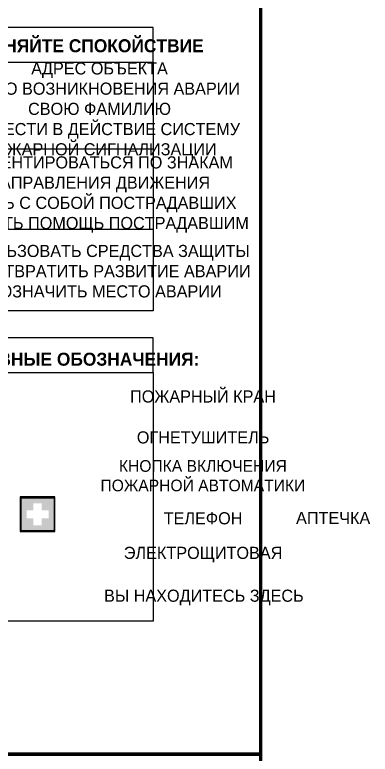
# Model space of a CAD drawing. Header units: millimetres. Extents: x 13810 to 67229, y 12374 to 21950.
# Drawn here: x 26420.4 to 26502.6, y 20267.8 to 20438.6 of the extents above; entities that cross this region are included whole.
import ezdxf

# ---------------------------------------------------------------- set-up
doc = ezdxf.new("R2010")
doc.units = ezdxf.units.MM
doc.styles.add('обычный', font='arial.ttf')

# ---------------------------------------------------------------- blocks, each defined once
blk = doc.blocks.new('A$C18900ED3')
h = blk.add_hatch(color=126)
h.paths.add_polyline_path([(-0.18, -0.18), (-7.02, -0.18), (-7.02, -7.02), (-0.18, -7.02)])
h.paths.add_polyline_path([(-5.89, -4.46), (-5.89, -2.77), (-4.46, -2.77), (-4.46, -1.31), (-2.77, -1.31), (-2.77, -2.77), (-1.33, -2.77), (-1.33, -4.46), (-2.77, -4.46), (-2.77, -5.89), (-4.46, -5.89), (-4.46, -4.46)], flags=16)
at = {"color": 126}
for p, q in [((-7.2, 0), (-7.2, -7.2)), ((0, 0), (-7.2, 0)), ((0, -7.2), (0, 0)), ((-7.02, -7.02), (-7.02, -0.18)), ((-7.02, -0.18), (-0.18, -0.18)), ((-0.18, -0.18), (-0.18, -7.02)), ((-7.2, -7.2), (0, -7.2)), ((-0.18, -7.02), (-7.02, -7.02))]:
    blk.add_line(p, q, dxfattribs=at)

msp = doc.modelspace()

# ---------------------------------------------------------------- linework, layer by layer
at = {"color": 2, "lineweight": 100}
for points in [[(25877.24, 20662.83), (26477.24, 20662.83), (26477.24, 20267.83), (25877.24, 20267.83)], [(25877.24, 20267.83), (26477.24, 20267.83), (26477.24, 19872.83), (25877.24, 19872.83)]]:
    msp.add_lwpolyline(points, close=True, dxfattribs=at)
for points in [[(26308.63, 20427.6), (26452.4, 20427.6), (26452.4, 20435.65), (26308.63, 20435.65)], [(26308.63, 20427.6), (26452.4, 20427.6), (26452.4, 20370.2), (26308.63, 20370.2)], [(26308.63, 20355.95), (26452.4, 20355.95), (26452.4, 20364), (26308.63, 20364)], [(26308.63, 20355.95), (26452.4, 20355.95), (26452.4, 20298.55), (26308.63, 20298.55)]]:
    msp.add_lwpolyline(points, close=True)
for points in [[(26367.05, 20407.6), (26308.63, 20407.6), (26452.4, 20407.6)], [(26367.05, 20389.03), (26308.63, 20389.03), (26452.4, 20389.03)]]:
    msp.add_lwpolyline(points)

# ---------------------------------------------------------------- block references
at = {"xscale": 1.111111111007631, "yscale": 1.111111111007631, "zscale": 1.111111111007631}
msp.add_blockref('A$C18900ED3', (26429.71, 20327.24), dxfattribs=at)

# ---------------------------------------------------------------- texts
at = {"lineweight": 0, "attachment_point": 5, "style": 'обычный'}
for s, insert, char_height, width in [('{\\fProxima Nova Rg|b1|i0|c204|p2;ДЕЙСТВИЯ ПРИ АВАРИИ: СОХРАНЯЙТЕ СПОКОЙСТВИЕ\\H1.6644x; }', (26407.57, 20430.97), 3, 175.1736), ('\\pi-8.4,l8.4,t8.4;{\\fProxima Nova Rg|b0|i0|c204|p2;АДРЕС ОБЪЕКТА\\PМЕСТО ВОЗНИКНОВЕНИЯ АВАРИИ\\PСВОЮ ФАМИЛИЮ\\PПРИВЕСТИ В ДЕЙСТВИЕ СИСТЕМУ \\PПОЖАРНОЙ СИГНАЛИЗАЦИИ}', (26440.02, 20416.43), 2.8, 126.6484), ('\\pi-8.4,l8.4,t8.4;{\\fProxima Nova Rg|b0|i0|c204|p2;ОРИЕНТИРОВАТЬСЯ ПО ЗНАКАМ \\PНАПРАВЛЕНИЯ ДВИЖЕНИЯ\\PВЗЯТЬ С СОБОЙ ПОСТРАДАВШИХ\\PОКАЗАТЬ ПОМОЩЬ ПОСТРАДАВШИМ}', (26439.95, 20397.07), 2.8, 126.6484), ('\\pi-8.4,l8.4,t8.4;{\\fProxima Nova Rg|b0|i0|c204|p2;ИСПОЛЬЗОВАТЬ СРЕДСТВА ЗАЩИТЫ \\PПРЕДОТВРАТИТЬ РАЗВИТИЕ АВАРИИ\\PОБОЗНАЧИТЬ МЕСТО АВАРИИ}', (26439.9, 20379.34), 2.8, 126.6484), ('{\\fProxima Nova Rg|b1|i0|c204|p2;УСЛОВНЫЕ ОБОЗНАЧЕНИЯ:\\H1.1997x; }', (26434.21, 20359.01), 3, 175.1736), ('\\pi-8.4,l8.4,t8.4;{\\fProxima Nova Rg|b0|i0|c204|p2;ПОЖАРНЫЙ КРАН\\H1.6404x; }', (26463.93, 20350.41), 2.8, 126.6484), ('\\pi-8.4,l8.4,t8.4;{\\fProxima Nova Rg|b0|i0|c204|p2;ОГНЕТУШИТЕЛЬ\\H1.1997x; }', (26463.95, 20340.96), 2.8, 126.6484), ('\\pi-8.1,l8.1,t8.1;{\\fProxima Nova Rg|b0|i0|c204|p2;КНОПКА ВКЛЮЧЕНИЯ\\PПОЖАРНОЙ АВТОМАТИКИ}', (26463.9, 20332.11), 2.7, 126.6484), ('\\pi-8.4,l8.4,t8.4;{\\fProxima Nova Rg|b0|i0|c204|p2;ТЕЛЕФОН\\H1.1997x; }', (26463.94, 20322.28), 2.8, 126.6484), ('\\pi-8.4,l8.4,t8.4;{\\fProxima Nova Rg|b0|i0|c204|p2;АПТЕЧКА\\H1.1667x; }', (26494, 20322.37), 2.8, 126.6484), ('\\pi-8.4,l8.4,t8.4;{\\fProxima Nova Rg|b0|i0|c204|p2;ЭЛЕКТРОЩИТОВАЯ\\H1.1997x; }', (26463.95, 20313.91), 2.8, 126.6484), ('\\pi-8.4,l8.4,t8.4;{\\fProxima Nova Rg|b0|i0|c204|p2;ВЫ НАХОДИТЕСЬ ЗДЕСЬ\\H1.1997x; }', (26464.13, 20304.02), 2.8, 126.6484)]:
    msp.add_mtext(s, dxfattribs=dict(at, insert=insert, char_height=char_height, width=width))

doc.saveas('drawing.dxf')
